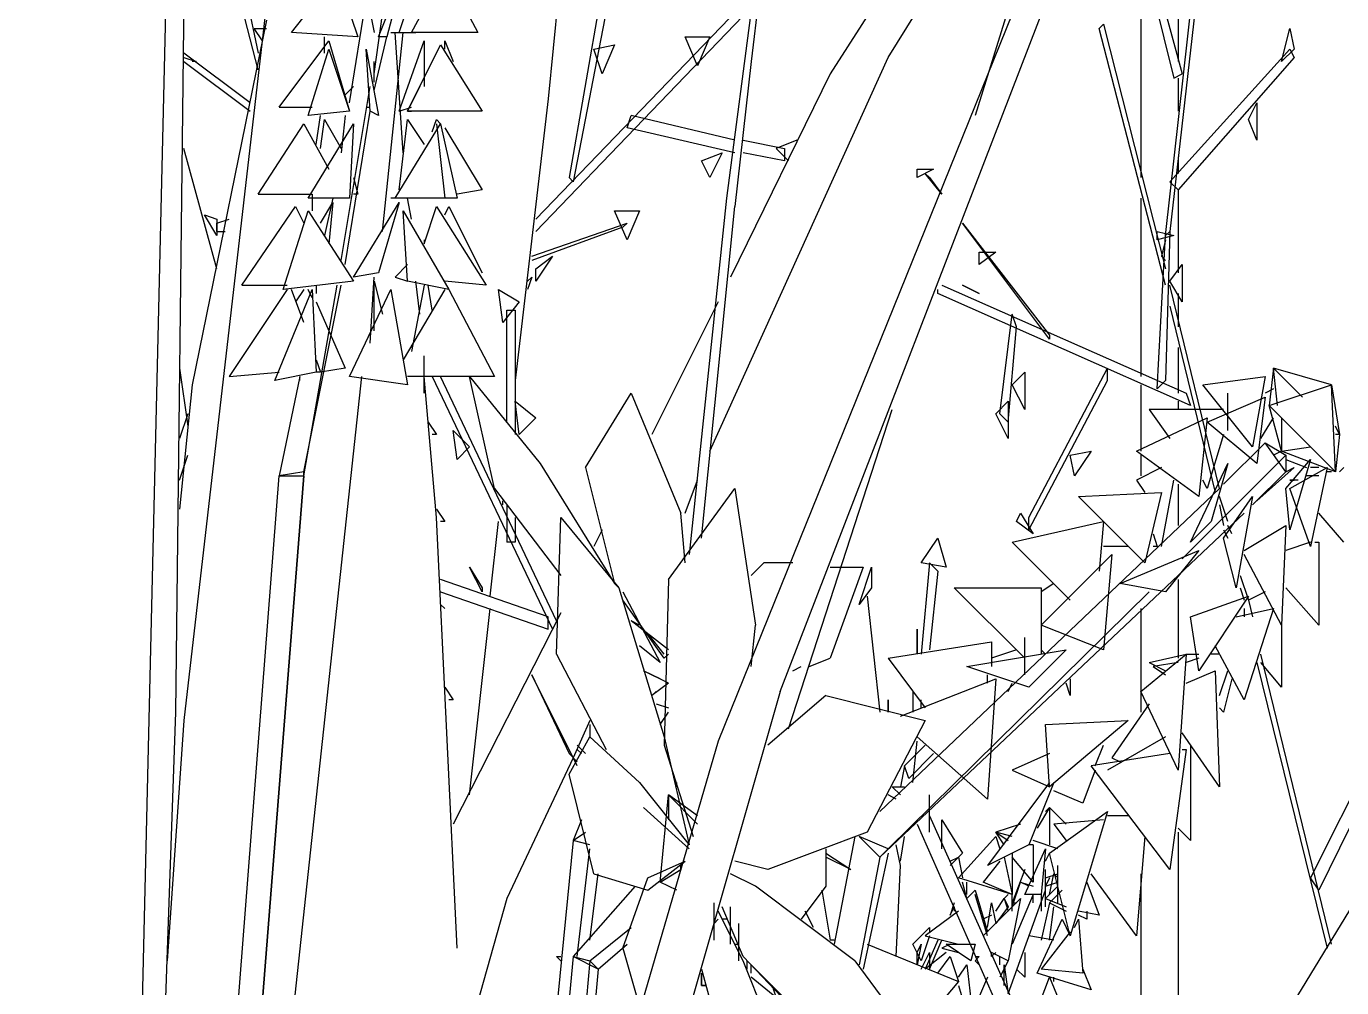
# Model space of a CAD drawing. Header units: millimetres. Extents: x -10.3 to 0, y 0 to 5.9.
# Drawn here: x -1.148 to -0.8305, y 2.8105 to 3.0425 of the extents above; entities that cross this region are included whole.
import ezdxf

# ---------------------------------------------------------------- set-up
doc = ezdxf.new("R2010")
doc.units = ezdxf.units.MM

msp = doc.modelspace()

# ---------------------------------------------------------------- linework, layer by layer
for p, q in [((-0.998, 3.275), (-1.022, 3.025)), ((-1.109, 3.137), (-1.112, 2.877)), ((-0.961, 3.138), (-0.979, 3.001)), ((-1.08, 3.135), (-1.11, 2.875)), ((-0.87, 3.128), (-0.87, 3.034)), ((-0.873, 2.992), (-0.858, 3.126)), ((-0.857, 3.124), (-0.872, 2.993)), ((-0.965, 3.103), (-0.973, 3.034)), ((-0.966, 2.882), (-0.882, 3.1)), ((-0.89, 3.095), (-0.981, 2.87)), ((-0.94, 3.035), (-0.905, 3.091)), ((-0.884, 3.087), (-0.869, 3.031)), ((-0.885, 3.086), (-0.871, 3.03)), ((-1.098, 3.064), (-1.092, 3.036)), ((-1.092, 3.032), (-1.1, 3.063)), ((-1.07, 3.024), (-1.064, 3.061)), ((-1.007, 3.063), (-1.017, 3.006)), ((-1.005, 3.062), (-1.016, 3.005)), ((-1.122, 2.719), (-1.114, 3.059)), ((-1.064, 3.031), (-1.06, 3.06)), ((-1.084, 3.041), (-1.073, 3.055)), ((-1.073, 3.055), (-1.068, 3.04)), ((-1.067, 3.056), (-1.064, 3.041)), ((-1.063, 3.04), (-1.057, 3.055)), ((-1.057, 3.055), (-1.061, 3.04)), ((-1.058, 3.041), (-1.053, 3.056)), ((-1.055, 3.041), (-1.047, 3.056)), ((-1.047, 3.056), (-1.039, 3.041)), ((-0.938, 3.056), (-0.954, 3.031)), ((-0.909, 3.053), (-0.919, 3.021)), ((-0.974, 3.049), (-1.025, 2.996)), ((-0.879, 3.051), (-0.879, 3.006)), ((-0.973, 3.047), (-1.025, 2.993)), ((-1.09, 3.044), (-1.108, 2.956)), ((-1.091, 3.039), (-1.093, 3.042)), ((-1.093, 3.042), (-1.09, 3.042)), ((-0.889, 3.042), (-0.888, 3.043)), ((-0.873, 2.98), (-0.889, 3.042)), ((-0.888, 3.043), (-0.873, 2.984)), ((-0.845, 3.034), (-0.843, 3.042)), ((-0.843, 3.042), (-0.842, 3.037)), ((-1.087, 3.023), (-1.075, 3.039)), ((-1.068, 3.04), (-1.084, 3.041)), ((-1.076, 3.036), (-1.076, 3.04)), ((-1.075, 3.039), (-1.07, 3.022)), ((-1.064, 3.027), (-1.061, 3.04)), ((-1.061, 3.04), (-1.063, 3.04)), ((-1.062, 2.993), (-1.057, 3.041)), ((-1.06, 3.041), (-1.057, 3.041)), ((-1.057, 3.012), (-1.059, 3.041)), ((-1.058, 3.041), (-1.054, 3.041)), ((-1.058, 3.022), (-1.052, 3.039)), ((-1.039, 3.041), (-1.055, 3.041)), ((-1.052, 3.039), (-1.052, 3.028)), ((-1.047, 3.037), (-1.047, 3.039)), ((-1.047, 3.039), (-1.045, 3.034)), ((-0.989, 3.04), (-0.983, 3.04)), ((-0.986, 3.033), (-0.989, 3.04)), ((-0.983, 3.04), (-0.986, 3.033)), ((-1.094, 3.024), (-1.11, 3.036)), ((-1.08, 3.021), (-1.075, 3.037)), ((-1.075, 3.037), (-1.07, 3.022)), ((-1.065, 3.022), (-1.066, 3.037)), ((-1.066, 3.037), (-1.063, 3.021)), ((-1.056, 3.022), (-1.048, 3.038)), ((-1.048, 3.038), (-1.038, 3.022)), ((-1.011, 3.037), (-1.006, 3.038)), ((-1.009, 3.031), (-1.011, 3.037)), ((-1.006, 3.038), (-1.009, 3.031)), ((-0.872, 3.005), (-0.843, 3.037)), ((-0.842, 3.037), (-0.845, 3.034)), ((-0.843, 3.037), (-0.842, 3.035)), ((-1.11, 3.035), (-1.107, 3.034)), ((-1.11, 3.034), (-1.094, 3.022)), ((-1.107, 3.034), (-1.108, 3.034)), ((-1.064, 3.029), (-1.064, 3.034)), ((-0.983, 2.94), (-0.94, 3.035)), ((-0.973, 3.034), (-0.977, 2.999)), ((-0.842, 3.035), (-0.87, 3.003)), ((-0.954, 3.031), (-0.978, 2.982)), ((-0.871, 3.03), (-0.869, 3.031)), ((-0.87, 3.03), (-0.87, 3.022)), ((-1.072, 2.986), (-1.065, 3.028)), ((-1.069, 3.028), (-1.071, 3.026)), ((-1.053, 3.028), (-1.056, 3.022)), ((-1.087, 3.023), (-1.079, 3.023)), ((-1.066, 3.023), (-1.065, 3.023)), ((-1.058, 3.022), (-1.055, 3.023)), ((-1.022, 3.025), (-1.03, 2.957)), ((-0.853, 3.02), (-0.851, 3.024)), ((-0.851, 3.024), (-0.851, 3.015)), ((-1.07, 3.022), (-1.08, 3.021)), ((-1.078, 3.014), (-1.077, 3.021)), ((-1.077, 3.013), (-1.076, 3.02)), ((-1.076, 3.02), (-1.072, 3.013)), ((-1.071, 3.021), (-1.072, 3.012)), ((-1.071, 2.985), (-1.065, 3.022)), ((-1.063, 3.021), (-1.065, 3.022)), ((-1.058, 3.003), (-1.056, 3.02)), ((-1.038, 3.022), (-1.056, 3.022)), ((-1.056, 3.022), (-1.055, 3.022)), ((-1.056, 3.02), (-1.052, 3.014)), ((-1.05, 3.017), (-1.049, 3.02)), ((-1.049, 3.02), (-1.048, 3.019)), ((-1.003, 3.018), (-1.002, 3.021)), ((-0.977, 3.015), (-1.002, 3.021)), ((-0.851, 3.015), (-0.853, 3.02)), ((-1.092, 3.002), (-1.081, 3.019)), ((-1.081, 3.019), (-1.075, 3.008)), ((-1.08, 3.001), (-1.069, 3.019)), ((-1.069, 3.019), (-1.07, 3.001)), ((-1.059, 3.001), (-1.048, 3.019)), ((-1.049, 3.019), (-1.047, 3.001)), ((-1.048, 3.019), (-1.044, 3.001)), ((-1.047, 3.018), (-1.038, 3.003)), ((-0.977, 3.012), (-1.003, 3.018)), ((-0.975, 3.015), (-0.965, 3.013)), ((-0.962, 3.015), (-0.967, 3.013)), ((-1.102, 2.984), (-1.11, 3.013)), ((-0.985, 3.01), (-0.98, 3.012)), ((-0.983, 3.006), (-0.985, 3.01)), ((-0.98, 3.012), (-0.983, 3.006)), ((-0.965, 3.01), (-0.975, 3.012)), ((-0.967, 3.013), (-0.964, 3.01)), ((-0.965, 3.013), (-0.965, 3.01)), ((-0.87, 3.011), (-0.87, 3.007)), ((-0.933, 3.006), (-0.933, 3.008)), ((-0.933, 3.008), (-0.929, 3.008)), ((-0.929, 3.008), (-0.933, 3.006)), ((-0.931, 3.007), (-0.93, 3.006)), ((-0.927, 3.002), (-0.931, 3.007)), ((-1.069, 3.006), (-1.068, 3.002)), ((-1.017, 3.006), (-1.016, 3.005)), ((-0.93, 3.006), (-0.927, 3.002)), ((-0.87, 3.003), (-0.872, 3.005)), ((-1.092, 3.002), (-1.079, 3.002)), ((-1.07, 3.001), (-1.08, 3.001)), ((-1.079, 3.002), (-1.079, 3.001)), ((-1.079, 3.001), (-1.079, 2.998)), ((-1.074, 3.001), (-1.076, 2.992)), ((-1.068, 3.002), (-1.069, 3.002)), ((-1.047, 3.001), (-1.06, 3.001)), ((-1.044, 3.001), (-1.059, 3.001)), ((-1.055, 2.996), (-1.056, 3.001)), ((-1.038, 3.003), (-1.044, 3.002)), ((-0.979, 3.001), (-0.988, 2.915)), ((-0.879, 3.001), (-0.879, 2.958)), ((-0.87, 3.003), (-0.87, 2.983)), ((-1.096, 2.98), (-1.083, 2.999)), ((-1.086, 2.979), (-1.08, 2.998)), ((-1.083, 2.999), (-1.081, 2.995)), ((-1.08, 2.998), (-1.069, 2.981)), ((-1.077, 2.995), (-1.074, 3)), ((-1.074, 3), (-1.075, 2.99)), ((-1.069, 2.982), (-1.058, 3)), ((-1.058, 3), (-1.063, 2.983)), ((-1.056, 2.981), (-1.057, 2.998)), ((-1.057, 2.998), (-1.046, 2.979)), ((-1.052, 2.99), (-1.049, 2.999)), ((-1.049, 2.999), (-1.037, 2.98)), ((-1.047, 2.997), (-1.046, 2.999)), ((-1.046, 2.999), (-1.038, 2.983)), ((-1.006, 2.998), (-1, 2.998)), ((-1.003, 2.991), (-1.006, 2.998)), ((-1, 2.998), (-1.003, 2.991)), ((-0.985, 2.919), (-0.977, 2.999)), ((-1.102, 2.992), (-1.105, 2.997)), ((-1.105, 2.997), (-1.102, 2.996)), ((-1.102, 2.995), (-1.099, 2.996)), ((-1.102, 2.996), (-1.102, 2.992)), ((-1.102, 2.993), (-1.102, 2.995)), ((-1.026, 2.987), (-1.003, 2.995)), ((-1.003, 2.995), (-1.004, 2.994)), ((-0.901, 2.967), (-0.922, 2.995)), ((-0.922, 2.995), (-0.901, 2.968)), ((-1.102, 2.993), (-1.1, 2.993)), ((-1.052, 2.991), (-1.052, 2.99)), ((-1.004, 2.994), (-1.026, 2.986)), ((-0.875, 2.991), (-0.875, 2.993)), ((-0.875, 2.993), (-0.871, 2.992)), ((-0.875, 2.955), (-0.873, 2.992)), ((-0.871, 2.992), (-0.875, 2.991)), ((-0.873, 2.991), (-0.874, 2.987)), ((-0.873, 2.992), (-0.872, 2.993)), ((-0.872, 2.993), (-0.873, 2.957)), ((-0.918, 2.985), (-0.918, 2.988)), ((-0.918, 2.988), (-0.914, 2.988)), ((-0.914, 2.988), (-0.918, 2.985)), ((-1.056, 2.985), (-1.059, 2.982)), ((-1.025, 2.984), (-1.021, 2.987)), ((-1.021, 2.987), (-1.025, 2.981)), ((-0.874, 2.987), (-0.873, 2.986)), ((-0.872, 2.981), (-0.869, 2.985)), ((-0.869, 2.985), (-0.869, 2.976)), ((-1.063, 2.983), (-1.069, 2.982)), ((-1.065, 2.966), (-1.064, 2.982)), ((-1.059, 2.982), (-1.056, 2.981)), ((-1.027, 2.981), (-1.026, 2.982)), ((-1.026, 2.982), (-1.027, 2.979)), ((-1.025, 2.981), (-1.025, 2.984)), ((-1.085, 2.979), (-1.099, 2.958)), ((-1.096, 2.98), (-1.085, 2.98)), ((-1.088, 2.957), (-1.079, 2.979)), ((-1.069, 2.981), (-1.086, 2.979)), ((-1.081, 2.971), (-1.084, 2.979)), ((-1.081, 2.979), (-1.083, 2.976)), ((-1.081, 2.934), (-1.073, 2.98)), ((-1.081, 2.935), (-1.072, 2.98)), ((-1.079, 2.977), (-1.08, 2.979)), ((-1.079, 2.979), (-1.078, 2.959)), ((-1.078, 2.98), (-1.078, 2.978)), ((-1.07, 2.958), (-1.06, 2.979)), ((-1.064, 2.969), (-1.064, 2.981)), ((-1.064, 2.981), (-1.062, 2.973)), ((-1.06, 2.979), (-1.056, 2.956)), ((-1.047, 2.979), (-1.057, 2.962)), ((-1.046, 2.979), (-1.056, 2.981)), ((-1.052, 2.98), (-1.055, 2.964)), ((-1.053, 2.973), (-1.054, 2.981)), ((-1.05, 2.974), (-1.051, 2.98)), ((-1.037, 2.98), (-1.047, 2.981)), ((-1.046, 2.979), (-1.035, 2.958)), ((-1.033, 2.971), (-1.034, 2.979)), ((-1.034, 2.979), (-1.029, 2.976)), ((-0.928, 2.978), (-0.928, 2.979)), ((-0.927, 2.98), (-0.868, 2.954)), ((-0.918, 2.978), (-0.922, 2.98)), ((-0.922, 2.98), (-0.918, 2.978)), ((-0.869, 2.976), (-0.872, 2.981)), ((-0.86, 2.931), (-0.872, 2.98)), ((-1.078, 2.976), (-1.071, 2.96)), ((-1.029, 2.976), (-1.033, 2.971)), ((-0.981, 2.976), (-0.997, 2.944)), ((-0.867, 2.951), (-0.928, 2.978)), ((-0.872, 2.975), (-0.861, 2.93)), ((-0.87, 2.978), (-0.87, 2.97)), ((-1.032, 2.947), (-1.032, 2.974)), ((-1.032, 2.974), (-1.03, 2.974)), ((-1.03, 2.974), (-1.03, 2.944)), ((-0.913, 2.949), (-0.91, 2.973)), ((-0.909, 2.97), (-0.91, 2.973)), ((-0.911, 2.947), (-0.909, 2.97)), ((-0.901, 2.968), (-0.901, 2.967)), ((-1.052, 2.954), (-1.052, 2.963)), ((-0.87, 2.965), (-0.87, 2.954)), ((-1.111, 2.96), (-1.109, 2.946)), ((-1.078, 2.962), (-1.077, 2.959)), ((-1.071, 2.96), (-1.077, 2.959)), ((-0.906, 2.924), (-0.887, 2.96)), ((-0.887, 2.957), (-0.887, 2.96)), ((-0.847, 2.96), (-0.848, 2.951)), ((-0.833, 2.956), (-0.847, 2.96)), ((-0.846, 2.951), (-0.847, 2.96)), ((-0.84, 2.953), (-0.847, 2.96)), ((-1.108, 2.956), (-1.111, 2.926)), ((-1.102, 2.634), (-1.067, 2.958)), ((-1.099, 2.958), (-1.087, 2.959)), ((-1.078, 2.959), (-1.088, 2.957)), ((-1.082, 2.958), (-1.087, 2.934)), ((-1.082, 2.957), (-1.082, 2.958)), ((-1.077, 2.959), (-1.078, 2.959)), ((-1.056, 2.956), (-1.07, 2.958)), ((-1.035, 2.958), (-1.056, 2.958)), ((-1.049, 2.924), (-1.052, 2.958)), ((-1.05, 2.958), (-1.021, 2.897)), ((-1.02, 2.899), (-1.048, 2.958)), ((-1.035, 2.931), (-1.041, 2.958)), ((-1.041, 2.958), (-1.024, 2.937)), ((-0.91, 2.956), (-0.907, 2.959)), ((-0.907, 2.95), (-0.91, 2.956)), ((-0.907, 2.959), (-0.907, 2.95)), ((-0.906, 2.921), (-0.887, 2.957)), ((-0.879, 2.956), (-0.879, 2.94)), ((-0.873, 2.957), (-0.875, 2.955)), ((-0.864, 2.956), (-0.849, 2.958)), ((-0.852, 2.941), (-0.864, 2.956)), ((-0.849, 2.958), (-0.852, 2.941)), ((-0.848, 2.951), (-0.833, 2.956)), ((-0.833, 2.956), (-0.831, 2.944)), ((-0.832, 2.935), (-0.833, 2.956)), ((-1.013, 2.936), (-1.002, 2.954)), ((-1.002, 2.954), (-0.99, 2.925)), ((-0.868, 2.954), (-0.867, 2.951)), ((-0.863, 2.947), (-0.849, 2.953)), ((-0.858, 2.945), (-0.858, 2.954)), ((-0.849, 2.953), (-0.851, 2.937)), ((-0.847, 2.955), (-0.849, 2.954)), ((-1.029, 2.944), (-1.03, 2.952)), ((-1.03, 2.952), (-1.025, 2.948)), ((-0.964, 2.873), (-0.939, 2.95)), ((-0.914, 2.949), (-0.911, 2.952)), ((-0.911, 2.952), (-0.911, 2.943)), ((-0.859, 2.95), (-0.877, 2.95)), ((-0.877, 2.95), (-0.872, 2.943)), ((-0.87, 2.952), (-0.87, 2.95)), ((-0.832, 2.935), (-0.848, 2.951)), ((-0.845, 2.94), (-0.848, 2.951)), ((-1.109, 2.949), (-1.111, 2.943)), ((-1.051, 2.947), (-1.049, 2.944)), ((-1.025, 2.948), (-1.029, 2.944)), ((-0.911, 2.943), (-0.914, 2.949)), ((-0.911, 2.947), (-0.913, 2.949)), ((-0.88, 2.94), (-0.863, 2.948)), ((-0.863, 2.948), (-0.865, 2.929)), ((-0.851, 2.937), (-0.863, 2.947)), ((-0.85, 2.943), (-0.847, 2.948)), ((-0.845, 2.948), (-0.845, 2.94)), ((-1.049, 2.944), (-1.05, 2.944)), ((-1.044, 2.938), (-1.045, 2.945)), ((-1.045, 2.945), (-1.041, 2.941)), ((-0.859, 2.944), (-0.863, 2.931)), ((-0.831, 2.944), (-0.832, 2.946)), ((-0.831, 2.944), (-0.832, 2.935)), ((-0.831, 2.944), (-0.832, 2.944)), ((-1.041, 2.941), (-1.044, 2.938)), ((-0.859, 2.932), (-0.849, 2.942)), ((-0.849, 2.942), (-0.844, 2.939)), ((-0.844, 2.935), (-0.849, 2.942)), ((-0.845, 2.94), (-0.838, 2.941)), ((-1.111, 2.933), (-1.109, 2.939)), ((-1.024, 2.937), (-1.006, 2.908)), ((-0.896, 2.939), (-0.891, 2.94)), ((-0.895, 2.934), (-0.896, 2.939)), ((-0.891, 2.94), (-0.895, 2.934)), ((-0.865, 2.929), (-0.88, 2.94)), ((-0.879, 2.939), (-0.879, 2.934)), ((-0.869, 2.914), (-0.844, 2.939)), ((-0.867, 2.918), (-0.858, 2.937)), ((-0.858, 2.937), (-0.862, 2.923)), ((-0.845, 2.94), (-0.847, 2.939)), ((-0.832, 2.935), (-0.845, 2.94)), ((-0.844, 2.939), (-0.844, 2.935)), ((-0.844, 2.931), (-0.838, 2.938)), ((-0.844, 2.938), (-0.839, 2.936)), ((-0.838, 2.938), (-0.843, 2.921)), ((-1.081, 2.935), (-1.148, 2.089)), ((-1.148, 2.089), (-1.081, 2.934)), ((-1.081, 2.934), (-1.148, 2.089)), ((-1.145, 2.183), (-1.087, 2.934)), ((-1.081, 2.935), (-1.087, 2.934)), ((-1.087, 2.934), (-1.081, 2.934)), ((-1.081, 2.934), (-1.081, 2.935)), ((-1.013, 2.936), (-1.006, 2.908)), ((-0.874, 2.936), (-0.88, 2.933)), ((-0.844, 2.935), (-0.852, 2.927)), ((-0.842, 2.936), (-0.851, 2.928)), ((-0.844, 2.935), (-0.842, 2.936)), ((-0.843, 2.931), (-0.834, 2.936)), ((-0.836, 2.934), (-0.839, 2.934)), ((-0.834, 2.936), (-0.838, 2.917)), ((-0.837, 2.936), (-0.838, 2.936)), ((-0.836, 2.936), (-0.837, 2.936)), ((-0.833, 2.935), (-0.834, 2.935)), ((-0.831, 2.935), (-0.83, 2.936)), ((-1.035, 2.931), (-1.019, 2.91)), ((-0.993, 2.909), (-0.977, 2.931)), ((-0.989, 2.925), (-0.986, 2.933)), ((-0.977, 2.931), (-0.972, 2.898)), ((-0.86, 2.931), (-0.942, 2.853)), ((-0.88, 2.933), (-0.878, 2.93)), ((-0.874, 2.917), (-0.871, 2.933)), ((-0.87, 2.932), (-0.87, 2.922)), ((-0.863, 2.931), (-0.864, 2.933)), ((-0.843, 2.921), (-0.844, 2.931)), ((-0.841, 2.933), (-0.843, 2.933)), ((-0.843, 2.933), (-0.842, 2.933)), ((-0.838, 2.917), (-0.843, 2.931)), ((-1.033, 2.927), (-1.033, 2.928)), ((-0.894, 2.929), (-0.874, 2.93)), ((-0.878, 2.913), (-0.894, 2.929)), ((-0.874, 2.93), (-0.878, 2.913)), ((-0.858, 2.923), (-0.86, 2.929)), ((-0.859, 2.919), (-0.852, 2.929)), ((-0.852, 2.929), (-0.856, 2.907)), ((-1.049, 2.926), (-1.047, 2.923)), ((-1.032, 2.927), (-1.032, 2.918)), ((-0.989, 2.913), (-0.99, 2.925)), ((-0.942, 2.842), (-0.854, 2.925)), ((-0.909, 2.923), (-0.908, 2.925)), ((-0.908, 2.925), (-0.905, 2.92)), ((-0.86, 2.927), (-0.859, 2.922)), ((-0.83, 2.918), (-0.836, 2.925)), ((-1.044, 2.82), (-1.049, 2.924)), ((-1.047, 2.923), (-1.048, 2.923)), ((-1.036, 2.905), (-1.034, 2.923)), ((-1.03, 2.924), (-1.03, 2.918)), ((-1.02, 2.891), (-1.019, 2.924)), ((-1.019, 2.924), (-1.005, 2.907)), ((-1.009, 2.921), (-1.011, 2.917)), ((-0.91, 2.918), (-0.888, 2.923)), ((-0.905, 2.92), (-0.909, 2.923)), ((-0.906, 2.921), (-0.906, 2.924)), ((-0.888, 2.923), (-0.889, 2.911)), ((-0.862, 2.923), (-0.867, 2.918)), ((-0.859, 2.921), (-0.858, 2.919)), ((-0.857, 2.92), (-0.858, 2.922)), ((-0.854, 2.916), (-0.844, 2.922)), ((-0.844, 2.922), (-0.845, 2.898)), ((-1.03, 2.918), (-1.032, 2.918)), ((-0.932, 2.913), (-0.928, 2.919)), ((-0.928, 2.919), (-0.926, 2.912)), ((-0.91, 2.918), (-0.896, 2.904)), ((-0.876, 2.92), (-0.875, 2.917)), ((-0.856, 2.907), (-0.859, 2.919)), ((-0.838, 2.918), (-0.844, 2.916)), ((-0.837, 2.918), (-0.836, 2.918)), ((-0.836, 2.918), (-0.836, 2.898)), ((-0.903, 2.898), (-0.886, 2.915)), ((-0.882, 2.917), (-0.888, 2.917)), ((-0.886, 2.915), (-0.888, 2.892)), ((-0.884, 2.908), (-0.865, 2.916)), ((-0.875, 2.917), (-0.876, 2.917)), ((-0.865, 2.916), (-0.873, 2.906)), ((-0.845, 2.898), (-0.854, 2.915)), ((-1.038, 2.906), (-1.041, 2.912)), ((-1.041, 2.912), (-1.038, 2.907)), ((-0.97, 2.913), (-0.973, 2.91)), ((-0.963, 2.913), (-0.97, 2.913)), ((-0.954, 2.912), (-0.946, 2.912)), ((-0.946, 2.912), (-0.954, 2.89)), ((-0.947, 2.903), (-0.944, 2.912)), ((-0.944, 2.912), (-0.944, 2.907)), ((-0.93, 2.913), (-0.932, 2.891)), ((-0.926, 2.912), (-0.932, 2.913)), ((-0.93, 2.913), (-0.928, 2.911)), ((-1.022, 2.9), (-1.048, 2.909)), ((-0.993, 2.909), (-0.994, 2.869)), ((-0.928, 2.911), (-0.93, 2.892)), ((-0.87, 2.909), (-0.87, 2.89)), ((-0.855, 2.91), (-0.853, 2.904)), ((-1.048, 2.906), (-1.022, 2.897)), ((-1.038, 2.907), (-1.038, 2.906)), ((-1.006, 2.908), (-1.005, 2.907)), ((-1.005, 2.907), (-0.994, 2.871)), ((-1.004, 2.906), (-0.995, 2.889)), ((-0.944, 2.907), (-0.947, 2.903)), ((-0.877, 2.906), (-0.94, 2.844)), ((-0.924, 2.907), (-0.903, 2.907)), ((-0.924, 2.907), (-0.907, 2.89)), ((-0.9, 2.908), (-0.903, 2.906)), ((-0.903, 2.907), (-0.903, 2.891)), ((-0.873, 2.906), (-0.884, 2.908)), ((-0.855, 2.907), (-0.854, 2.904)), ((-0.849, 2.906), (-0.853, 2.904)), ((-0.836, 2.898), (-0.844, 2.907)), ((-1.048, 2.903), (-1.047, 2.902)), ((-1.041, 2.857), (-1.036, 2.902)), ((-0.994, 2.89), (-1.004, 2.904)), ((-0.945, 2.905), (-0.942, 2.877)), ((-0.879, 2.902), (-0.879, 2.877)), ((-0.867, 2.9), (-0.853, 2.905)), ((-0.853, 2.905), (-0.865, 2.887)), ((-0.856, 2.9), (-0.847, 2.902)), ((-0.847, 2.902), (-0.854, 2.88)), ((-0.854, 2.902), (-0.854, 2.9)), ((-0.853, 2.904), (-0.852, 2.9)), ((-1.019, 2.901), (-1.045, 2.85)), ((-1.022, 2.897), (-1.022, 2.9)), ((-1, 2.898), (-1.002, 2.899)), ((-0.993, 2.892), (-1.002, 2.899)), ((-0.865, 2.887), (-0.867, 2.9)), ((-0.994, 2.891), (-0.998, 2.896)), ((-0.973, 2.888), (-0.972, 2.898)), ((-0.933, 2.891), (-0.933, 2.897)), ((-0.933, 2.897), (-0.933, 2.893)), ((-0.888, 2.892), (-0.903, 2.898)), ((-0.845, 2.898), (-0.845, 2.883)), ((-0.995, 2.889), (-1, 2.893)), ((-0.94, 2.89), (-0.915, 2.894)), ((-0.933, 2.893), (-0.933, 2.891)), ((-0.915, 2.894), (-0.915, 2.888)), ((-0.907, 2.886), (-0.907, 2.895)), ((-0.854, 2.88), (-0.861, 2.893)), ((-1.02, 2.891), (-1.008, 2.868)), ((-0.993, 2.891), (-0.994, 2.89)), ((-0.959, 2.888), (-0.954, 2.89)), ((-0.94, 2.89), (-0.931, 2.878)), ((-0.921, 2.888), (-0.897, 2.892)), ((-0.909, 2.892), (-0.915, 2.89)), ((-0.897, 2.892), (-0.906, 2.883)), ((-0.903, 2.892), (-0.902, 2.891)), ((-0.879, 2.882), (-0.868, 2.891)), ((-0.877, 2.889), (-0.868, 2.891)), ((-0.868, 2.891), (-0.87, 2.863)), ((-0.868, 2.891), (-0.865, 2.891)), ((-0.865, 2.89), (-0.868, 2.889)), ((-0.86, 2.891), (-0.862, 2.891)), ((-0.833, 2.821), (-0.85, 2.891)), ((-0.995, 2.885), (-0.999, 2.887)), ((-0.993, 2.884), (-0.999, 2.887)), ((-0.963, 2.887), (-0.961, 2.888)), ((-0.906, 2.883), (-0.921, 2.888)), ((-0.877, 2.889), (-0.873, 2.887)), ((-0.87, 2.889), (-0.876, 2.888)), ((-0.876, 2.888), (-0.873, 2.886)), ((-0.868, 2.884), (-0.861, 2.887)), ((-0.861, 2.887), (-0.86, 2.859)), ((-0.86, 2.881), (-0.858, 2.887)), ((-0.851, 2.889), (-0.834, 2.82)), ((-0.845, 2.883), (-0.85, 2.889)), ((-1.047, 2.883), (-1.045, 2.88)), ((-1.015, 2.864), (-1.026, 2.886)), ((-1.026, 2.886), (-1.017, 2.867)), ((-0.993, 2.884), (-0.997, 2.881)), ((-0.937, 2.876), (-0.914, 2.885)), ((-0.916, 2.884), (-0.916, 2.886)), ((-0.914, 2.885), (-0.916, 2.856)), ((-0.911, 2.882), (-0.91, 2.884)), ((-0.896, 2.881), (-0.897, 2.884)), ((-0.896, 2.885), (-0.896, 2.881)), ((-0.857, 2.885), (-0.859, 2.877)), ((-0.815, 2.883), (-0.838, 2.837)), ((-1.045, 2.88), (-1.046, 2.88)), ((-0.966, 2.882), (-1.001, 2.76)), ((-0.997, 2.881), (-0.996, 2.882)), ((-0.955, 2.881), (-0.969, 2.869)), ((-0.955, 2.881), (-0.931, 2.875)), ((-0.94, 2.88), (-0.94, 2.877)), ((-0.94, 2.877), (-0.94, 2.88)), ((-0.934, 2.882), (-0.934, 2.877)), ((-0.932, 2.878), (-0.932, 2.88)), ((-0.87, 2.863), (-0.879, 2.882)), ((-0.813, 2.881), (-0.836, 2.834)), ((-1.112, 2.877), (-1.124, 2.538)), ((-0.996, 2.879), (-0.993, 2.878)), ((-0.995, 2.874), (-0.993, 2.877)), ((-0.877, 2.879), (-0.886, 2.866)), ((-0.859, 2.877), (-0.86, 2.878)), ((-1.11, 2.875), (-1.114, 2.817)), ((-1.012, 2.875), (-1.016, 2.866)), ((-1.012, 2.874), (-1.012, 2.871)), ((-0.931, 2.875), (-0.945, 2.848)), ((-0.902, 2.874), (-0.882, 2.875)), ((-0.901, 2.859), (-0.902, 2.874)), ((-0.882, 2.875), (-0.901, 2.859)), ((-1.017, 2.862), (-1.012, 2.871)), ((-1.012, 2.871), (-1, 2.86)), ((-0.994, 2.871), (-0.988, 2.845)), ((-0.916, 2.856), (-0.933, 2.871)), ((-0.873, 2.871), (-0.887, 2.863)), ((-0.86, 2.859), (-0.869, 2.872)), ((-1.013, 2.867), (-1.015, 2.869)), ((-1.015, 2.868), (-1.014, 2.867)), ((-0.981, 2.87), (-1.009, 2.774)), ((-0.994, 2.869), (-0.987, 2.847)), ((-0.931, 2.869), (-0.936, 2.864)), ((-0.934, 2.86), (-0.933, 2.87)), ((-0.89, 2.864), (-0.888, 2.869)), ((-0.868, 2.868), (-0.872, 2.839)), ((-0.869, 2.868), (-0.868, 2.868)), ((-0.867, 2.869), (-0.867, 2.846)), ((-1.016, 2.866), (-1.032, 2.832)), ((-1.017, 2.867), (-1.015, 2.865)), ((-0.936, 2.864), (-0.937, 2.859)), ((-0.935, 2.861), (-0.936, 2.864)), ((-0.929, 2.867), (-0.935, 2.861)), ((-0.901, 2.867), (-0.91, 2.863)), ((-0.872, 2.867), (-0.891, 2.864)), ((-0.872, 2.839), (-0.891, 2.864)), ((-0.886, 2.866), (-0.884, 2.865)), ((-1.011, 2.838), (-1.017, 2.862)), ((-0.91, 2.863), (-0.901, 2.859)), ((-0.89, 2.863), (-0.893, 2.855)), ((-1, 2.86), (-0.988, 2.845)), ((-0.991, 2.859), (-0.991, 2.86)), ((-0.937, 2.857), (-0.939, 2.859)), ((-0.939, 2.859), (-0.936, 2.859)), ((-0.901, 2.86), (-0.916, 2.84)), ((-0.9, 2.86), (-0.906, 2.845)), ((-0.893, 2.855), (-0.9, 2.858)), ((-0.995, 2.836), (-0.993, 2.857)), ((-0.993, 2.857), (-0.986, 2.85)), ((-0.986, 2.852), (-0.993, 2.857)), ((-0.993, 2.857), (-0.993, 2.851)), ((-0.938, 2.856), (-0.94, 2.857)), ((-0.93, 2.848), (-0.93, 2.857)), ((-0.999, 2.854), (-0.988, 2.844)), ((-0.93, 2.852), (-0.9, 2.785)), ((-0.901, 2.854), (-0.904, 2.849)), ((-0.902, 2.853), (-0.901, 2.854)), ((-0.897, 2.85), (-0.901, 2.854)), ((-0.901, 2.854), (-0.901, 2.845)), ((-0.901, 2.843), (-0.887, 2.853)), ((-0.887, 2.853), (-0.896, 2.823)), ((-0.882, 2.852), (-0.887, 2.852)), ((-1.014, 2.851), (-1.016, 2.846)), ((-1.016, 2.846), (-1.013, 2.848)), ((-0.945, 2.848), (-0.969, 2.839)), ((-0.816, 2.85), (-0.939, 2.648)), ((-0.933, 2.85), (-0.903, 2.782)), ((-0.927, 2.844), (-0.927, 2.851)), ((-0.927, 2.851), (-0.922, 2.843)), ((-0.908, 2.85), (-0.914, 2.848)), ((-0.91, 2.847), (-0.914, 2.848)), ((-0.912, 2.845), (-0.914, 2.848)), ((-0.914, 2.848), (-0.911, 2.846)), ((-0.888, 2.851), (-0.9, 2.85)), ((-0.9, 2.85), (-0.897, 2.846)), ((-0.867, 2.846), (-0.87, 2.849)), ((-0.87, 2.848), (-0.87, 2.777)), ((-1.016, 2.846), (-1.022, 2.785)), ((-1.012, 2.845), (-1.016, 2.846)), ((-0.948, 2.847), (-0.953, 2.821)), ((-0.94, 2.844), (-0.947, 2.847)), ((-0.947, 2.847), (-0.942, 2.842)), ((-0.937, 2.84), (-0.938, 2.845)), ((-0.937, 2.841), (-0.936, 2.847)), ((-0.923, 2.837), (-0.914, 2.847)), ((-0.906, 2.845), (-0.916, 2.84)), ((-0.914, 2.847), (-0.913, 2.844)), ((-0.905, 2.845), (-0.906, 2.845)), ((-0.899, 2.844), (-0.905, 2.846)), ((-0.905, 2.845), (-0.905, 2.836)), ((-0.878, 2.847), (-0.88, 2.823)), ((-1.015, 2.818), (-1.012, 2.844)), ((-0.955, 2.844), (-0.955, 2.835)), ((-0.955, 2.843), (-0.949, 2.839)), ((-0.949, 2.839), (-0.955, 2.842)), ((-0.942, 2.842), (-0.947, 2.816)), ((-0.94, 2.843), (-0.946, 2.815)), ((-0.94, 2.844), (-0.942, 2.842)), ((-0.922, 2.843), (-0.925, 2.84)), ((-0.925, 2.841), (-0.923, 2.842)), ((-0.923, 2.842), (-0.922, 2.837)), ((-0.912, 2.842), (-0.91, 2.833)), ((-0.91, 2.843), (-0.91, 2.833)), ((-0.905, 2.836), (-0.91, 2.842)), ((-0.907, 2.833), (-0.902, 2.844)), ((-0.902, 2.844), (-0.903, 2.833)), ((-0.902, 2.841), (-0.901, 2.843)), ((-0.896, 2.823), (-0.901, 2.843)), ((-0.998, 2.837), (-0.989, 2.841)), ((-0.998, 2.834), (-0.989, 2.841)), ((-0.995, 2.836), (-0.99, 2.839)), ((-0.99, 2.839), (-0.99, 2.84)), ((-0.969, 2.839), (-0.977, 2.841)), ((-0.938, 2.818), (-0.937, 2.84)), ((-0.913, 2.841), (-0.917, 2.836)), ((-0.907, 2.839), (-0.91, 2.831)), ((-0.902, 2.83), (-0.902, 2.839)), ((-0.902, 2.83), (-0.902, 2.839)), ((-0.899, 2.831), (-0.899, 2.84)), ((-1.012, 2.822), (-1.01, 2.838)), ((-1.011, 2.838), (-0.998, 2.834)), ((-1.004, 2.82), (-0.998, 2.837)), ((-0.991, 2.834), (-0.995, 2.836)), ((-0.972, 2.835), (-0.978, 2.838)), ((-0.91, 2.833), (-0.923, 2.837)), ((-0.921, 2.832), (-0.922, 2.836)), ((-0.921, 2.833), (-0.921, 2.836)), ((-0.91, 2.833), (-0.917, 2.836)), ((-0.91, 2.83), (-0.908, 2.836)), ((-0.908, 2.836), (-0.905, 2.835)), ((-0.906, 2.835), (-0.908, 2.836)), ((-0.902, 2.837), (-0.899, 2.838)), ((-0.901, 2.837), (-0.902, 2.835)), ((-0.902, 2.835), (-0.899, 2.836)), ((-0.901, 2.833), (-0.9, 2.838)), ((-0.9, 2.838), (-0.899, 2.837)), ((-0.892, 2.836), (-0.889, 2.828)), ((-0.88, 2.823), (-0.891, 2.838)), ((-0.879, 2.838), (-0.879, 2.782)), ((-0.836, 2.834), (-0.838, 2.837)), ((-1.001, 2.835), (-1.016, 2.818)), ((-0.948, 2.817), (-0.972, 2.835)), ((-0.955, 2.835), (-0.961, 2.827)), ((-0.956, 2.834), (-0.954, 2.822)), ((-0.921, 2.832), (-0.919, 2.834)), ((-0.919, 2.834), (-0.916, 2.824)), ((-0.916, 2.823), (-0.919, 2.833)), ((-0.911, 2.833), (-0.912, 2.832)), ((-0.911, 2.809), (-0.902, 2.834)), ((-0.905, 2.833), (-0.91, 2.821)), ((-0.91, 2.829), (-0.91, 2.833)), ((-0.903, 2.833), (-0.907, 2.833)), ((-0.905, 2.831), (-0.905, 2.833)), ((-0.903, 2.833), (-0.903, 2.831)), ((-0.899, 2.835), (-0.902, 2.832)), ((-0.898, 2.834), (-0.901, 2.831)), ((-1.032, 2.832), (-1.063, 2.722)), ((-0.982, 2.822), (-0.982, 2.831)), ((-0.982, 2.822), (-0.982, 2.831)), ((-0.975, 2.817), (-0.981, 2.829)), ((-0.975, 2.818), (-0.98, 2.83)), ((-0.978, 2.821), (-0.978, 2.83)), ((-0.958, 2.825), (-0.96, 2.829)), ((-0.923, 2.829), (-0.931, 2.823)), ((-0.924, 2.831), (-0.925, 2.828)), ((-0.925, 2.828), (-0.924, 2.83)), ((-0.924, 2.83), (-0.924, 2.829)), ((-0.917, 2.823), (-0.908, 2.832)), ((-0.916, 2.825), (-0.915, 2.831)), ((-0.915, 2.831), (-0.914, 2.826)), ((-0.914, 2.829), (-0.912, 2.832)), ((-0.911, 2.83), (-0.914, 2.826)), ((-0.912, 2.832), (-0.911, 2.83)), ((-0.912, 2.832), (-0.911, 2.829)), ((-0.908, 2.832), (-0.911, 2.817)), ((-0.91, 2.831), (-0.909, 2.831)), ((-0.903, 2.831), (-0.903, 2.829)), ((-0.901, 2.831), (-0.903, 2.822)), ((-0.902, 2.832), (-0.897, 2.83)), ((-0.901, 2.831), (-0.897, 2.829)), ((-0.901, 2.822), (-0.9, 2.83)), ((-0.889, 2.828), (-0.894, 2.829)), ((-0.892, 2.829), (-0.892, 2.827)), ((-0.981, 2.827), (-0.982, 2.826)), ((-0.982, 2.826), (-0.982, 2.827)), ((-0.979, 2.827), (-0.98, 2.827)), ((-0.976, 2.817), (-0.976, 2.826)), ((-0.915, 2.828), (-0.917, 2.827)), ((-0.904, 2.814), (-0.898, 2.827)), ((-0.898, 2.827), (-0.896, 2.823)), ((-0.895, 2.825), (-0.894, 2.827)), ((-0.892, 2.827), (-0.894, 2.828)), ((-0.894, 2.827), (-0.893, 2.814)), ((-1.012, 2.817), (-1.002, 2.825)), ((-0.934, 2.821), (-0.93, 2.825)), ((-0.93, 2.823), (-0.932, 2.817)), ((-0.931, 2.823), (-0.923, 2.821)), ((-0.93, 2.825), (-0.93, 2.824)), ((-0.9, 2.822), (-0.906, 2.823)), ((-0.896, 2.824), (-0.903, 2.815)), ((-1.01, 2.815), (-1.003, 2.821)), ((-1.004, 2.82), (-1, 2.806)), ((-0.977, 2.821), (-0.976, 2.821)), ((-0.953, 2.822), (-0.954, 2.822)), ((-0.945, 2.821), (-0.923, 2.812)), ((-0.932, 2.817), (-0.934, 2.821)), ((-0.933, 2.819), (-0.932, 2.821)), ((-0.932, 2.821), (-0.933, 2.816)), ((-0.928, 2.822), (-0.931, 2.815)), ((-0.93, 2.815), (-0.927, 2.822)), ((-0.925, 2.821), (-0.927, 2.82)), ((-0.927, 2.82), (-0.923, 2.819)), ((-0.92, 2.817), (-0.926, 2.821)), ((-0.926, 2.821), (-0.919, 2.821)), ((-0.919, 2.821), (-0.92, 2.817)), ((-1.019, 2.817), (-1.02, 2.818)), ((-1.02, 2.818), (-1.019, 2.818)), ((-1.016, 2.818), (-1.019, 2.786)), ((-1.016, 2.818), (-1.012, 2.817)), ((-1.01, 2.815), (-1.016, 2.818)), ((-1.012, 2.817), (-1.015, 2.783)), ((-1.012, 2.817), (-1.01, 2.815)), ((-0.952, 2.794), (-0.975, 2.818)), ((-0.961, 2.782), (-0.975, 2.817)), ((-0.974, 2.817), (-0.965, 2.808)), ((-0.974, 2.815), (-0.974, 2.817)), ((-0.948, 2.817), (-0.931, 2.794)), ((-0.933, 2.816), (-0.933, 2.819)), ((-0.932, 2.815), (-0.93, 2.819)), ((-0.926, 2.819), (-0.931, 2.815)), ((-0.93, 2.819), (-0.93, 2.815)), ((-0.928, 2.814), (-0.925, 2.818)), ((-0.925, 2.818), (-0.923, 2.812)), ((-0.918, 2.818), (-0.919, 2.817)), ((-0.919, 2.818), (-0.918, 2.818)), ((-0.919, 2.817), (-0.918, 2.816)), ((-0.914, 2.819), (-0.915, 2.818)), ((-0.911, 2.817), (-0.915, 2.819)), ((-0.915, 2.818), (-0.915, 2.819)), ((-0.915, 2.818), (-0.915, 2.819)), ((-0.913, 2.816), (-0.913, 2.818)), ((-0.911, 2.817), (-0.913, 2.813)), ((-0.907, 2.819), (-0.907, 2.813)), ((-1.01, 2.815), (-1.013, 2.781)), ((-0.985, 2.815), (-0.976, 2.782)), ((-0.985, 2.811), (-0.985, 2.814)), ((-0.985, 2.814), (-0.985, 2.811)), ((-0.973, 2.814), (-0.973, 2.816)), ((-0.923, 2.813), (-0.921, 2.816)), ((-0.921, 2.816), (-0.919, 2.799)), ((-0.912, 2.811), (-0.912, 2.816)), ((-0.912, 2.816), (-0.911, 2.809)), ((-0.907, 2.813), (-0.909, 2.815)), ((-0.891, 2.81), (-0.904, 2.814)), ((-0.893, 2.814), (-0.903, 2.815)), ((-0.893, 2.815), (-0.891, 2.81)), ((-0.984, 2.811), (-0.985, 2.811)), ((-0.985, 2.811), (-0.984, 2.811)), ((-0.962, 2.804), (-0.973, 2.813)), ((-0.968, 2.811), (-0.967, 2.808)), ((-0.923, 2.812), (-0.934, 2.799)), ((-0.916, 2.813), (-0.925, 2.792)), ((-0.923, 2.811), (-0.92, 2.801)), ((-0.906, 2.8), (-0.901, 2.813)), ((-0.901, 2.813), (-0.894, 2.796)), ((-0.9, 2.812), (-0.9, 2.813))]:
    msp.add_line(p, q)

doc.saveas('drawing.dxf')
